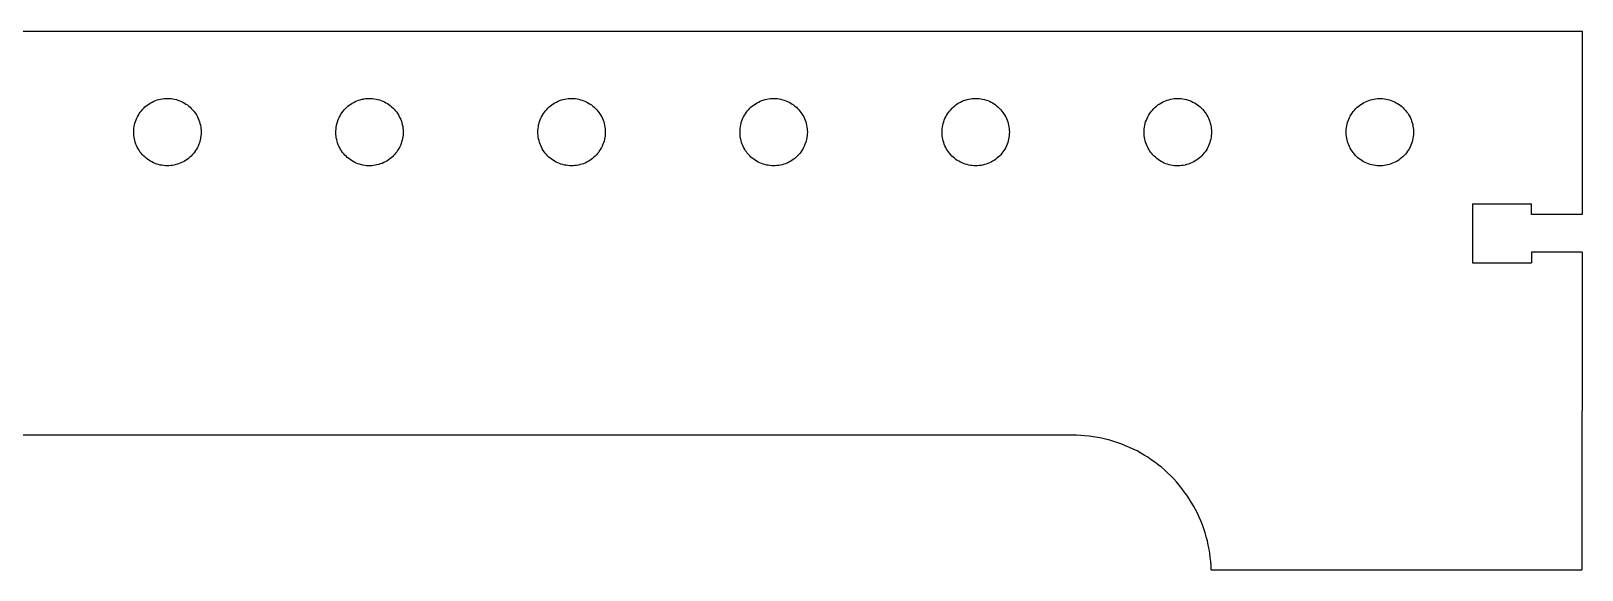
# Model space of a CAD drawing. Extents: x -24.7 to 24.7, y -45.9 to 45.9.
# Drawn here: x -12.48 to -0.97, y -45.93 to -41.93 of the extents above; entities that cross this region are included whole.
import ezdxf

# ---------------------------------------------------------------- set-up
doc = ezdxf.new("R2010")
doc.units = 0
doc.header["$MEASUREMENT"] = 0
doc.layers.get('0').update_dxf_attribs({"linetype": 'CONTINUOUS'})

msp = doc.modelspace()

# ---------------------------------------------------------------- linework, layer by layer
at = {"color": 1}
for p, q in [((-18.718, -41.927), (-0.968, -41.928)), ((-1.781, -43.21), (-1.343, -43.21)), ((-0.968, -43.288), (-1.343, -43.288)), ((-0.968, -43.569), (-1.343, -43.569)), ((-1.781, -43.647), (-1.343, -43.647)), ((-4.72, -44.928), (-19.719, -44.927)), ((-3.72, -45.928), (-0.969, -45.928))]:
    msp.add_line(p, q, dxfattribs=at)
at = {"color": 3}
for p, q in [((-0.968, -41.928), (-0.968, -43.288)), ((-1.781, -43.21), (-1.781, -43.647)), ((-1.343, -43.288), (-1.343, -43.21)), ((-1.343, -43.569), (-1.343, -43.647)), ((-0.968, -43.569), (-0.969, -45.928))]:
    msp.add_line(p, q, dxfattribs=at)
for p, q in [((-11.625, -42.482), (-11.614, -42.474)), ((-11.614, -42.474), (-11.603, -42.467)), ((-11.603, -42.467), (-11.592, -42.46)), ((-11.592, -42.46), (-11.581, -42.454)), ((-11.581, -42.454), (-11.569, -42.448)), ((-11.569, -42.448), (-11.557, -42.444)), ((-11.557, -42.444), (-11.544, -42.439)), ((-11.544, -42.439), (-11.532, -42.436)), ((-11.532, -42.436), (-11.519, -42.433)), ((-11.519, -42.433), (-11.506, -42.43)), ((-11.506, -42.43), (-11.493, -42.429)), ((-11.493, -42.429), (-11.48, -42.428)), ((-11.48, -42.428), (-11.467, -42.427)), ((-11.467, -42.427), (-11.454, -42.428)), ((-11.454, -42.428), (-11.441, -42.429)), ((-11.441, -42.429), (-11.428, -42.431)), ((-11.428, -42.431), (-11.415, -42.433)), ((-11.415, -42.433), (-11.402, -42.436)), ((-11.402, -42.436), (-11.39, -42.44)), ((-11.39, -42.44), (-11.377, -42.445)), ((-11.377, -42.445), (-11.365, -42.45)), ((-11.365, -42.45), (-11.354, -42.455)), ((-11.354, -42.455), (-11.342, -42.462)), ((-11.342, -42.462), (-11.331, -42.469)), ((-11.331, -42.469), (-11.32, -42.476)), ((-11.32, -42.476), (-11.31, -42.484)), ((-10.129, -42.486), (-10.119, -42.478)), ((-10.119, -42.478), (-10.108, -42.47)), ((-10.108, -42.47), (-10.097, -42.463)), ((-10.097, -42.463), (-10.085, -42.457)), ((-10.085, -42.457), (-10.074, -42.451)), ((-10.074, -42.451), (-10.062, -42.446)), ((-10.062, -42.446), (-10.049, -42.441)), ((-10.049, -42.441), (-10.037, -42.437)), ((-10.037, -42.437), (-10.024, -42.434)), ((-10.024, -42.434), (-10.013, -42.432)), ((-10.013, -42.432), (-10.011, -42.431)), ((-10.011, -42.431), (-9.998, -42.429)), ((-9.998, -42.429), (-9.987, -42.428)), ((-9.987, -42.428), (-9.985, -42.428)), ((-9.985, -42.428), (-9.972, -42.428)), ((-9.972, -42.428), (-9.959, -42.428)), ((-9.959, -42.428), (-9.946, -42.429)), ((-9.946, -42.429), (-9.933, -42.43)), ((-9.933, -42.43), (-9.92, -42.432)), ((-9.92, -42.432), (-9.908, -42.435)), ((-9.908, -42.435), (-9.895, -42.439)), ((-9.895, -42.439), (-9.883, -42.443)), ((-9.883, -42.443), (-9.87, -42.448)), ((-9.87, -42.448), (-9.858, -42.453)), ((-9.858, -42.453), (-9.847, -42.459)), ((-9.847, -42.459), (-9.836, -42.466)), ((-9.836, -42.466), (-9.825, -42.473)), ((-9.825, -42.473), (-9.814, -42.481)), ((-9.814, -42.481), (-9.804, -42.489)), ((-8.625, -42.483), (-8.614, -42.475)), ((-8.614, -42.475), (-8.604, -42.467)), ((-8.604, -42.467), (-8.592, -42.46)), ((-8.592, -42.46), (-8.581, -42.454)), ((-8.581, -42.454), (-8.569, -42.449)), ((-8.569, -42.449), (-8.557, -42.444)), ((-8.557, -42.444), (-8.544, -42.439)), ((-8.544, -42.439), (-8.532, -42.436)), ((-8.532, -42.436), (-8.519, -42.433)), ((-8.519, -42.433), (-8.506, -42.431)), ((-8.506, -42.431), (-8.493, -42.429)), ((-8.493, -42.429), (-8.48, -42.428)), ((-8.48, -42.428), (-8.467, -42.428)), ((-8.467, -42.428), (-8.454, -42.428)), ((-8.454, -42.428), (-8.441, -42.429)), ((-8.441, -42.429), (-8.428, -42.431)), ((-8.428, -42.431), (-8.415, -42.433)), ((-8.415, -42.433), (-8.402, -42.437)), ((-8.402, -42.437), (-8.39, -42.44)), ((-8.39, -42.44), (-8.378, -42.445)), ((-8.378, -42.445), (-8.366, -42.45)), ((-8.366, -42.45), (-8.354, -42.456)), ((-8.354, -42.456), (-8.342, -42.462)), ((-8.342, -42.462), (-8.331, -42.469)), ((-8.331, -42.469), (-8.32, -42.476)), ((-8.32, -42.476), (-8.31, -42.484)), ((-7.125, -42.483), (-7.114, -42.475)), ((-7.114, -42.475), (-7.104, -42.467)), ((-7.104, -42.467), (-7.092, -42.461)), ((-7.092, -42.461), (-7.081, -42.454)), ((-7.081, -42.454), (-7.069, -42.449)), ((-7.069, -42.449), (-7.057, -42.444)), ((-7.057, -42.444), (-7.045, -42.44)), ((-7.045, -42.44), (-7.032, -42.436)), ((-7.032, -42.436), (-7.019, -42.433)), ((-7.019, -42.433), (-7.006, -42.431)), ((-7.006, -42.431), (-6.993, -42.429)), ((-6.993, -42.429), (-6.98, -42.428)), ((-6.98, -42.428), (-6.967, -42.428)), ((-6.967, -42.428), (-6.954, -42.428)), ((-6.954, -42.428), (-6.941, -42.429)), ((-6.941, -42.429), (-6.928, -42.431)), ((-6.928, -42.431), (-6.915, -42.433)), ((-6.915, -42.433), (-6.903, -42.437)), ((-6.903, -42.437), (-6.89, -42.44)), ((-6.89, -42.44), (-6.878, -42.445)), ((-6.878, -42.445), (-6.866, -42.45)), ((-6.866, -42.45), (-6.854, -42.456)), ((-6.854, -42.456), (-6.842, -42.462)), ((-6.842, -42.462), (-6.831, -42.469)), ((-6.831, -42.469), (-6.821, -42.476)), ((-6.821, -42.476), (-6.81, -42.484)), ((-5.626, -42.484), (-5.615, -42.476)), ((-5.615, -42.476), (-5.605, -42.468)), ((-5.605, -42.468), (-5.593, -42.461)), ((-5.593, -42.461), (-5.582, -42.455)), ((-5.582, -42.455), (-5.57, -42.449)), ((-5.57, -42.449), (-5.558, -42.444)), ((-5.558, -42.444), (-5.546, -42.44)), ((-5.546, -42.44), (-5.533, -42.436)), ((-5.533, -42.436), (-5.52, -42.433)), ((-5.52, -42.433), (-5.508, -42.431)), ((-5.508, -42.431), (-5.495, -42.429)), ((-5.495, -42.429), (-5.482, -42.428)), ((-5.482, -42.428), (-5.468, -42.428)), ((-5.468, -42.428), (-5.455, -42.428)), ((-5.455, -42.428), (-5.442, -42.429)), ((-5.442, -42.429), (-5.429, -42.431)), ((-5.429, -42.431), (-5.417, -42.433)), ((-5.417, -42.433), (-5.404, -42.436)), ((-5.404, -42.436), (-5.391, -42.44)), ((-5.391, -42.44), (-5.379, -42.444)), ((-5.379, -42.444), (-5.367, -42.449)), ((-5.367, -42.449), (-5.355, -42.455)), ((-5.355, -42.455), (-5.343, -42.461)), ((-5.343, -42.461), (-5.332, -42.468)), ((-5.332, -42.468), (-5.322, -42.476)), ((-5.322, -42.476), (-5.311, -42.484)), ((-4.127, -42.484), (-4.116, -42.476)), ((-4.116, -42.476), (-4.106, -42.469)), ((-4.106, -42.469), (-4.094, -42.462)), ((-4.094, -42.462), (-4.083, -42.456)), ((-4.083, -42.456), (-4.071, -42.45)), ((-4.071, -42.45), (-4.059, -42.445)), ((-4.059, -42.445), (-4.047, -42.441)), ((-4.047, -42.441), (-4.034, -42.437)), ((-4.034, -42.437), (-4.021, -42.434)), ((-4.021, -42.434), (-4.009, -42.431)), ((-4.009, -42.431), (-3.996, -42.429)), ((-3.996, -42.429), (-3.983, -42.428)), ((-3.983, -42.428), (-3.97, -42.428)), ((-3.97, -42.428), (-3.956, -42.428)), ((-3.956, -42.428), (-3.943, -42.429)), ((-3.943, -42.429), (-3.93, -42.431)), ((-3.93, -42.431), (-3.918, -42.433)), ((-3.918, -42.433), (-3.905, -42.436)), ((-3.905, -42.436), (-3.892, -42.44)), ((-3.892, -42.44), (-3.88, -42.444)), ((-3.88, -42.444), (-3.868, -42.449)), ((-3.868, -42.449), (-3.856, -42.455)), ((-3.856, -42.455), (-3.844, -42.461)), ((-3.844, -42.461), (-3.833, -42.468)), ((-3.833, -42.468), (-3.822, -42.475)), ((-3.822, -42.475), (-3.812, -42.483)), ((-2.63, -42.487), (-2.62, -42.479)), ((-2.62, -42.479), (-2.609, -42.472)), ((-2.609, -42.472), (-2.598, -42.464)), ((-2.598, -42.464), (-2.587, -42.458)), ((-2.587, -42.458), (-2.575, -42.452)), ((-2.575, -42.452), (-2.563, -42.447)), ((-2.563, -42.447), (-2.551, -42.442)), ((-2.551, -42.442), (-2.539, -42.438)), ((-2.539, -42.438), (-2.526, -42.435)), ((-2.526, -42.435), (-2.513, -42.432)), ((-2.513, -42.432), (-2.5, -42.43)), ((-2.5, -42.43), (-2.487, -42.429)), ((-2.487, -42.429), (-2.474, -42.428)), ((-2.474, -42.428), (-2.461, -42.428)), ((-2.461, -42.428), (-2.448, -42.429)), ((-2.448, -42.429), (-2.435, -42.43)), ((-2.435, -42.43), (-2.422, -42.432)), ((-2.422, -42.432), (-2.409, -42.435)), ((-2.409, -42.435), (-2.397, -42.439)), ((-2.397, -42.439), (-2.384, -42.443)), ((-2.384, -42.443), (-2.372, -42.447)), ((-2.372, -42.447), (-2.36, -42.453)), ((-2.36, -42.453), (-2.348, -42.459)), ((-2.348, -42.459), (-2.337, -42.465)), ((-2.337, -42.465), (-2.326, -42.472)), ((-2.326, -42.472), (-2.316, -42.48)), ((-2.316, -42.48), (-2.305, -42.488)), ((-11.706, -42.599), (-11.701, -42.586)), ((-11.701, -42.586), (-11.696, -42.574)), ((-11.696, -42.574), (-11.691, -42.563)), ((-11.691, -42.563), (-11.684, -42.551)), ((-11.684, -42.551), (-11.677, -42.54)), ((-11.677, -42.54), (-11.67, -42.529)), ((-11.67, -42.529), (-11.662, -42.519)), ((-11.662, -42.519), (-11.653, -42.509)), ((-11.653, -42.509), (-11.644, -42.5)), ((-11.644, -42.5), (-11.635, -42.491)), ((-11.635, -42.491), (-11.625, -42.482)), ((-11.31, -42.484), (-11.3, -42.493)), ((-11.3, -42.493), (-11.291, -42.502)), ((-11.291, -42.502), (-11.282, -42.511)), ((-11.282, -42.511), (-11.273, -42.521)), ((-11.273, -42.521), (-11.265, -42.532)), ((-11.265, -42.532), (-11.258, -42.543)), ((-11.258, -42.543), (-11.251, -42.554)), ((-11.251, -42.554), (-11.245, -42.565)), ((-11.245, -42.565), (-11.239, -42.577)), ((-11.239, -42.577), (-11.235, -42.589)), ((-11.235, -42.589), (-11.23, -42.602)), ((-10.207, -42.604), (-10.203, -42.592)), ((-10.203, -42.592), (-10.198, -42.579)), ((-10.198, -42.579), (-10.193, -42.568)), ((-10.193, -42.568), (-10.187, -42.556)), ((-10.187, -42.556), (-10.18, -42.545)), ((-10.18, -42.545), (-10.173, -42.534)), ((-10.173, -42.534), (-10.165, -42.523)), ((-10.165, -42.523), (-10.157, -42.513)), ((-10.157, -42.513), (-10.148, -42.504)), ((-10.148, -42.504), (-10.139, -42.494)), ((-10.139, -42.494), (-10.129, -42.486)), ((-9.804, -42.489), (-9.794, -42.498)), ((-9.794, -42.498), (-9.785, -42.507)), ((-9.785, -42.507), (-9.777, -42.517)), ((-9.777, -42.517), (-9.769, -42.527)), ((-9.769, -42.527), (-9.761, -42.538)), ((-9.761, -42.538), (-9.754, -42.549)), ((-9.754, -42.549), (-9.748, -42.561)), ((-9.748, -42.561), (-9.742, -42.572)), ((-9.742, -42.572), (-9.737, -42.584)), ((-9.737, -42.584), (-9.732, -42.597)), ((-9.732, -42.597), (-9.728, -42.609)), ((-8.706, -42.599), (-8.701, -42.587)), ((-8.701, -42.587), (-8.696, -42.575)), ((-8.696, -42.575), (-8.691, -42.563)), ((-8.691, -42.563), (-8.684, -42.551)), ((-8.684, -42.551), (-8.677, -42.54)), ((-8.677, -42.54), (-8.67, -42.53)), ((-8.67, -42.53), (-8.662, -42.519)), ((-8.662, -42.519), (-8.653, -42.509)), ((-8.653, -42.509), (-8.644, -42.5)), ((-8.644, -42.5), (-8.635, -42.491)), ((-8.635, -42.491), (-8.625, -42.483)), ((-8.31, -42.484), (-8.3, -42.493)), ((-8.3, -42.493), (-8.291, -42.502)), ((-8.291, -42.502), (-8.282, -42.511)), ((-8.282, -42.511), (-8.273, -42.521)), ((-8.273, -42.521), (-8.265, -42.532)), ((-8.265, -42.532), (-8.258, -42.543)), ((-8.258, -42.543), (-8.251, -42.554)), ((-8.251, -42.554), (-8.245, -42.565)), ((-8.245, -42.565), (-8.24, -42.577)), ((-8.24, -42.577), (-8.235, -42.589)), ((-8.235, -42.589), (-8.23, -42.602)), ((-7.206, -42.599), (-7.201, -42.587)), ((-7.201, -42.587), (-7.196, -42.575)), ((-7.196, -42.575), (-7.191, -42.563)), ((-7.191, -42.563), (-7.184, -42.552)), ((-7.184, -42.552), (-7.177, -42.541)), ((-7.177, -42.541), (-7.17, -42.53)), ((-7.17, -42.53), (-7.162, -42.519)), ((-7.162, -42.519), (-7.153, -42.51)), ((-7.153, -42.51), (-7.144, -42.5)), ((-7.144, -42.5), (-7.135, -42.491)), ((-7.135, -42.491), (-7.125, -42.483)), ((-6.81, -42.484), (-6.8, -42.493)), ((-6.8, -42.493), (-6.791, -42.502)), ((-6.791, -42.502), (-6.782, -42.511)), ((-6.782, -42.511), (-6.773, -42.521)), ((-6.773, -42.521), (-6.766, -42.532)), ((-6.766, -42.532), (-6.758, -42.543)), ((-6.758, -42.543), (-6.751, -42.554)), ((-6.751, -42.554), (-6.745, -42.565)), ((-6.745, -42.565), (-6.74, -42.577)), ((-6.74, -42.577), (-6.735, -42.589)), ((-6.735, -42.589), (-6.73, -42.602)), ((-5.706, -42.601), (-5.702, -42.588)), ((-5.702, -42.588), (-5.697, -42.576)), ((-5.697, -42.576), (-5.691, -42.564)), ((-5.691, -42.564), (-5.685, -42.553)), ((-5.685, -42.553), (-5.678, -42.542)), ((-5.678, -42.542), (-5.671, -42.531)), ((-5.671, -42.531), (-5.663, -42.521)), ((-5.663, -42.521), (-5.654, -42.511)), ((-5.654, -42.511), (-5.645, -42.501)), ((-5.645, -42.501), (-5.636, -42.492)), ((-5.636, -42.492), (-5.626, -42.484)), ((-5.311, -42.484), (-5.301, -42.492)), ((-5.301, -42.492), (-5.292, -42.501)), ((-5.292, -42.501), (-5.283, -42.511)), ((-5.283, -42.511), (-5.274, -42.521)), ((-5.274, -42.521), (-5.266, -42.531)), ((-5.266, -42.531), (-5.259, -42.542)), ((-5.259, -42.542), (-5.252, -42.553)), ((-5.252, -42.553), (-5.246, -42.564)), ((-5.246, -42.564), (-5.24, -42.576)), ((-5.24, -42.576), (-5.235, -42.588)), ((-5.235, -42.588), (-5.231, -42.601)), ((-4.207, -42.602), (-4.202, -42.589)), ((-4.202, -42.589), (-4.197, -42.577)), ((-4.197, -42.577), (-4.192, -42.565)), ((-4.192, -42.565), (-4.186, -42.554)), ((-4.186, -42.554), (-4.179, -42.543)), ((-4.179, -42.543), (-4.171, -42.532)), ((-4.171, -42.532), (-4.163, -42.521)), ((-4.163, -42.521), (-4.155, -42.511)), ((-4.155, -42.511), (-4.146, -42.502)), ((-4.146, -42.502), (-4.137, -42.493)), ((-4.137, -42.493), (-4.127, -42.484)), ((-3.812, -42.483), (-3.802, -42.491)), ((-3.802, -42.491), (-3.792, -42.5)), ((-3.792, -42.5), (-3.783, -42.51)), ((-3.783, -42.51), (-3.775, -42.52)), ((-3.775, -42.52), (-3.767, -42.53)), ((-3.767, -42.53), (-3.759, -42.541)), ((-3.759, -42.541), (-3.753, -42.552)), ((-3.753, -42.552), (-3.746, -42.564)), ((-3.746, -42.564), (-3.741, -42.575)), ((-3.741, -42.575), (-3.735, -42.587)), ((-3.735, -42.587), (-3.731, -42.6)), ((-2.708, -42.606), (-2.704, -42.594)), ((-2.704, -42.594), (-2.699, -42.582)), ((-2.699, -42.582), (-2.694, -42.57)), ((-2.694, -42.57), (-2.688, -42.558)), ((-2.688, -42.558), (-2.681, -42.547)), ((-2.681, -42.547), (-2.674, -42.536)), ((-2.674, -42.536), (-2.666, -42.525)), ((-2.666, -42.525), (-2.658, -42.515)), ((-2.658, -42.515), (-2.649, -42.505)), ((-2.649, -42.505), (-2.64, -42.496)), ((-2.64, -42.496), (-2.63, -42.487)), ((-2.305, -42.488), (-2.296, -42.497)), ((-2.296, -42.497), (-2.287, -42.507)), ((-2.287, -42.507), (-2.278, -42.516)), ((-2.278, -42.516), (-2.27, -42.527)), ((-2.27, -42.527), (-2.262, -42.537)), ((-2.262, -42.537), (-2.255, -42.548)), ((-2.255, -42.548), (-2.248, -42.559)), ((-2.248, -42.559), (-2.242, -42.571)), ((-2.242, -42.571), (-2.237, -42.583)), ((-2.237, -42.583), (-2.233, -42.595)), ((-2.233, -42.595), (-2.229, -42.608)), ((-11.718, -42.663), (-11.717, -42.65)), ((-11.718, -42.676), (-11.718, -42.663)), ((-11.718, -42.689), (-11.718, -42.676)), ((-11.717, -42.702), (-11.718, -42.689)), ((-11.717, -42.65), (-11.715, -42.637)), ((-11.716, -42.715), (-11.717, -42.702)), ((-11.715, -42.637), (-11.713, -42.624)), ((-11.713, -42.624), (-11.71, -42.611)), ((-11.71, -42.611), (-11.706, -42.599)), ((-11.23, -42.602), (-11.227, -42.614)), ((-11.227, -42.614), (-11.224, -42.627)), ((-11.224, -42.627), (-11.221, -42.64)), ((-11.22, -42.705), (-11.222, -42.718)), ((-11.221, -42.64), (-11.22, -42.653)), ((-11.22, -42.653), (-11.219, -42.666)), ((-11.219, -42.692), (-11.22, -42.705)), ((-11.219, -42.666), (-11.218, -42.679)), ((-11.218, -42.679), (-11.219, -42.692)), ((-10.218, -42.668), (-10.217, -42.655)), ((-10.218, -42.681), (-10.218, -42.668)), ((-10.218, -42.695), (-10.218, -42.681)), ((-10.217, -42.708), (-10.218, -42.695)), ((-10.217, -42.655), (-10.216, -42.642)), ((-10.215, -42.72), (-10.217, -42.708)), ((-10.216, -42.642), (-10.214, -42.629)), ((-10.214, -42.629), (-10.211, -42.617)), ((-10.211, -42.617), (-10.207, -42.604)), ((-9.728, -42.609), (-9.725, -42.622)), ((-9.725, -42.622), (-9.722, -42.635)), ((-9.722, -42.635), (-9.72, -42.648)), ((-9.719, -42.7), (-9.721, -42.713)), ((-9.72, -42.648), (-9.719, -42.661)), ((-9.719, -42.661), (-9.719, -42.674)), ((-9.719, -42.674), (-9.719, -42.687)), ((-9.719, -42.687), (-9.719, -42.7)), ((-8.718, -42.663), (-8.717, -42.65)), ((-8.718, -42.676), (-8.718, -42.663)), ((-8.718, -42.689), (-8.718, -42.676)), ((-8.717, -42.702), (-8.718, -42.689)), ((-8.717, -42.65), (-8.715, -42.637)), ((-8.716, -42.715), (-8.717, -42.702)), ((-8.715, -42.637), (-8.713, -42.624)), ((-8.713, -42.624), (-8.71, -42.612)), ((-8.71, -42.612), (-8.706, -42.599)), ((-8.23, -42.602), (-8.227, -42.614)), ((-8.227, -42.614), (-8.224, -42.627)), ((-8.224, -42.627), (-8.221, -42.64)), ((-8.22, -42.705), (-8.222, -42.718)), ((-8.221, -42.64), (-8.22, -42.653)), ((-8.22, -42.653), (-8.219, -42.666)), ((-8.219, -42.692), (-8.22, -42.705)), ((-8.219, -42.666), (-8.218, -42.679)), ((-8.218, -42.679), (-8.219, -42.692)), ((-7.218, -42.663), (-7.217, -42.65)), ((-7.218, -42.677), (-7.218, -42.663)), ((-7.218, -42.69), (-7.218, -42.677)), ((-7.217, -42.703), (-7.218, -42.69)), ((-7.217, -42.65), (-7.215, -42.637)), ((-7.216, -42.716), (-7.217, -42.703)), ((-7.215, -42.637), (-7.213, -42.625)), ((-7.213, -42.625), (-7.21, -42.612)), ((-7.21, -42.612), (-7.206, -42.599)), ((-6.73, -42.602), (-6.727, -42.614)), ((-6.727, -42.614), (-6.724, -42.627)), ((-6.724, -42.627), (-6.721, -42.64)), ((-6.72, -42.705), (-6.722, -42.718)), ((-6.721, -42.64), (-6.72, -42.653)), ((-6.72, -42.653), (-6.719, -42.666)), ((-6.719, -42.692), (-6.72, -42.705)), ((-6.719, -42.666), (-6.718, -42.679)), ((-6.718, -42.679), (-6.719, -42.692)), ((-5.718, -42.665), (-5.717, -42.652)), ((-5.718, -42.678), (-5.718, -42.665)), ((-5.718, -42.691), (-5.718, -42.678)), ((-5.717, -42.704), (-5.718, -42.691)), ((-5.717, -42.652), (-5.715, -42.639)), ((-5.715, -42.717), (-5.717, -42.704)), ((-5.715, -42.639), (-5.713, -42.626)), ((-5.713, -42.626), (-5.71, -42.613)), ((-5.71, -42.613), (-5.706, -42.601)), ((-5.231, -42.601), (-5.227, -42.613)), ((-5.227, -42.613), (-5.224, -42.626)), ((-5.224, -42.626), (-5.222, -42.639)), ((-5.222, -42.639), (-5.22, -42.652)), ((-5.22, -42.704), (-5.222, -42.717)), ((-5.22, -42.652), (-5.219, -42.665)), ((-5.219, -42.691), (-5.22, -42.704)), ((-5.219, -42.665), (-5.218, -42.678)), ((-5.218, -42.678), (-5.219, -42.691)), ((-4.218, -42.666), (-4.217, -42.653)), ((-4.218, -42.679), (-4.218, -42.666)), ((-4.218, -42.692), (-4.218, -42.679)), ((-4.217, -42.705), (-4.218, -42.692)), ((-4.217, -42.653), (-4.216, -42.64)), ((-4.215, -42.718), (-4.217, -42.705)), ((-4.216, -42.64), (-4.213, -42.627)), ((-4.213, -42.627), (-4.21, -42.614)), ((-4.21, -42.614), (-4.207, -42.602)), ((-3.731, -42.6), (-3.727, -42.612)), ((-3.727, -42.612), (-3.724, -42.625)), ((-3.724, -42.625), (-3.722, -42.638)), ((-3.722, -42.638), (-3.72, -42.651)), ((-3.72, -42.703), (-3.721, -42.716)), ((-3.72, -42.651), (-3.719, -42.664)), ((-3.719, -42.69), (-3.72, -42.703)), ((-3.719, -42.664), (-3.718, -42.677)), ((-3.718, -42.677), (-3.719, -42.69)), ((-2.718, -42.658), (-2.716, -42.645)), ((-2.718, -42.671), (-2.718, -42.658)), ((-2.718, -42.684), (-2.718, -42.671)), ((-2.718, -42.697), (-2.718, -42.684)), ((-2.716, -42.71), (-2.718, -42.697)), ((-2.716, -42.645), (-2.714, -42.632)), ((-2.714, -42.723), (-2.716, -42.71)), ((-2.714, -42.632), (-2.711, -42.619)), ((-2.711, -42.619), (-2.708, -42.606)), ((-2.229, -42.608), (-2.225, -42.62)), ((-2.225, -42.62), (-2.223, -42.633)), ((-2.223, -42.633), (-2.221, -42.646)), ((-2.221, -42.711), (-2.223, -42.724)), ((-2.221, -42.646), (-2.219, -42.659)), ((-2.219, -42.698), (-2.221, -42.711)), ((-2.219, -42.659), (-2.219, -42.672)), ((-2.219, -42.672), (-2.219, -42.685)), ((-2.219, -42.685), (-2.219, -42.698)), ((-11.713, -42.728), (-11.716, -42.715)), ((-11.71, -42.741), (-11.713, -42.728)), ((-11.707, -42.753), (-11.71, -42.741)), ((-11.702, -42.766), (-11.707, -42.753)), ((-11.697, -42.778), (-11.702, -42.766)), ((-11.692, -42.79), (-11.697, -42.778)), ((-11.686, -42.801), (-11.692, -42.79)), ((-11.679, -42.812), (-11.686, -42.801)), ((-11.672, -42.823), (-11.679, -42.812)), ((-11.664, -42.834), (-11.672, -42.823)), ((-11.267, -42.826), (-11.275, -42.836)), ((-11.26, -42.815), (-11.267, -42.826)), ((-11.253, -42.804), (-11.26, -42.815)), ((-11.246, -42.792), (-11.253, -42.804)), ((-11.241, -42.781), (-11.246, -42.792)), ((-11.236, -42.768), (-11.241, -42.781)), ((-11.231, -42.756), (-11.236, -42.768)), ((-11.227, -42.744), (-11.231, -42.756)), ((-11.224, -42.731), (-11.227, -42.744)), ((-11.222, -42.718), (-11.224, -42.731)), ((-10.212, -42.733), (-10.215, -42.72)), ((-10.209, -42.746), (-10.212, -42.733)), ((-10.205, -42.758), (-10.209, -42.746)), ((-10.2, -42.771), (-10.205, -42.758)), ((-10.195, -42.783), (-10.2, -42.771)), ((-10.189, -42.794), (-10.195, -42.783)), ((-10.183, -42.806), (-10.189, -42.794)), ((-10.176, -42.817), (-10.183, -42.806)), ((-10.168, -42.828), (-10.176, -42.817)), ((-9.764, -42.821), (-9.772, -42.832)), ((-9.757, -42.81), (-9.764, -42.821)), ((-9.75, -42.799), (-9.757, -42.81)), ((-9.744, -42.788), (-9.75, -42.799)), ((-9.739, -42.776), (-9.744, -42.788)), ((-9.734, -42.763), (-9.739, -42.776)), ((-9.73, -42.751), (-9.734, -42.763)), ((-9.726, -42.738), (-9.73, -42.751)), ((-9.723, -42.726), (-9.726, -42.738)), ((-9.721, -42.713), (-9.723, -42.726)), ((-8.713, -42.728), (-8.716, -42.715)), ((-8.71, -42.741), (-8.713, -42.728)), ((-8.707, -42.754), (-8.71, -42.741)), ((-8.702, -42.766), (-8.707, -42.754)), ((-8.697, -42.778), (-8.702, -42.766)), ((-8.692, -42.79), (-8.697, -42.778)), ((-8.686, -42.801), (-8.692, -42.79)), ((-8.679, -42.813), (-8.686, -42.801)), ((-8.672, -42.823), (-8.679, -42.813)), ((-8.664, -42.834), (-8.672, -42.823)), ((-8.267, -42.826), (-8.275, -42.836)), ((-8.26, -42.815), (-8.267, -42.826)), ((-8.253, -42.804), (-8.26, -42.815)), ((-8.246, -42.792), (-8.253, -42.804)), ((-8.241, -42.781), (-8.246, -42.792)), ((-8.236, -42.768), (-8.241, -42.781)), ((-8.231, -42.756), (-8.236, -42.768)), ((-8.227, -42.744), (-8.231, -42.756)), ((-8.224, -42.731), (-8.227, -42.744)), ((-8.222, -42.718), (-8.224, -42.731)), ((-7.213, -42.729), (-7.216, -42.716)), ((-7.21, -42.741), (-7.213, -42.729)), ((-7.207, -42.754), (-7.21, -42.741)), ((-7.202, -42.766), (-7.207, -42.754)), ((-7.197, -42.778), (-7.202, -42.766)), ((-7.192, -42.79), (-7.197, -42.778)), ((-7.186, -42.802), (-7.192, -42.79)), ((-7.179, -42.813), (-7.186, -42.802)), ((-7.171, -42.824), (-7.179, -42.813)), ((-7.164, -42.834), (-7.171, -42.824)), ((-6.767, -42.826), (-6.775, -42.836)), ((-6.759, -42.815), (-6.767, -42.826)), ((-6.753, -42.804), (-6.759, -42.815)), ((-6.746, -42.792), (-6.753, -42.804)), ((-6.741, -42.781), (-6.746, -42.792)), ((-6.736, -42.768), (-6.741, -42.781)), ((-6.731, -42.756), (-6.736, -42.768)), ((-6.727, -42.744), (-6.731, -42.756)), ((-6.724, -42.731), (-6.727, -42.744)), ((-6.722, -42.718), (-6.724, -42.731)), ((-5.713, -42.73), (-5.715, -42.717)), ((-5.71, -42.743), (-5.713, -42.73)), ((-5.706, -42.755), (-5.71, -42.743)), ((-5.702, -42.767), (-5.706, -42.755)), ((-5.697, -42.78), (-5.702, -42.767)), ((-5.691, -42.791), (-5.697, -42.78)), ((-5.685, -42.803), (-5.691, -42.791)), ((-5.678, -42.814), (-5.685, -42.803)), ((-5.671, -42.825), (-5.678, -42.814)), ((-5.663, -42.835), (-5.671, -42.825)), ((-5.266, -42.825), (-5.274, -42.835)), ((-5.259, -42.814), (-5.266, -42.825)), ((-5.252, -42.803), (-5.259, -42.814)), ((-5.246, -42.791), (-5.252, -42.803)), ((-5.24, -42.78), (-5.246, -42.791)), ((-5.235, -42.767), (-5.24, -42.78)), ((-5.231, -42.755), (-5.235, -42.767)), ((-5.227, -42.743), (-5.231, -42.755)), ((-5.224, -42.73), (-5.227, -42.743)), ((-5.222, -42.717), (-5.224, -42.73)), ((-4.213, -42.731), (-4.215, -42.718)), ((-4.21, -42.744), (-4.213, -42.731)), ((-4.206, -42.756), (-4.21, -42.744)), ((-4.202, -42.769), (-4.206, -42.756)), ((-4.196, -42.781), (-4.202, -42.769)), ((-4.191, -42.792), (-4.196, -42.781)), ((-4.184, -42.804), (-4.191, -42.792)), ((-4.178, -42.815), (-4.184, -42.804)), ((-4.17, -42.826), (-4.178, -42.815)), ((-4.162, -42.836), (-4.17, -42.826)), ((-3.766, -42.824), (-3.774, -42.834)), ((-3.758, -42.813), (-3.766, -42.824)), ((-3.751, -42.802), (-3.758, -42.813)), ((-3.745, -42.79), (-3.751, -42.802)), ((-3.74, -42.779), (-3.745, -42.79)), ((-3.735, -42.767), (-3.74, -42.779)), ((-3.73, -42.754), (-3.735, -42.767)), ((-3.727, -42.742), (-3.73, -42.754)), ((-3.724, -42.729), (-3.727, -42.742)), ((-3.721, -42.716), (-3.724, -42.729)), ((-2.712, -42.736), (-2.714, -42.723)), ((-2.708, -42.748), (-2.712, -42.736)), ((-2.704, -42.761), (-2.708, -42.748)), ((-2.7, -42.773), (-2.704, -42.761)), ((-2.694, -42.785), (-2.7, -42.773)), ((-2.689, -42.797), (-2.694, -42.785)), ((-2.682, -42.808), (-2.689, -42.797)), ((-2.675, -42.819), (-2.682, -42.808)), ((-2.667, -42.83), (-2.675, -42.819)), ((-2.263, -42.82), (-2.271, -42.831)), ((-2.256, -42.809), (-2.263, -42.82)), ((-2.249, -42.798), (-2.256, -42.809)), ((-2.243, -42.786), (-2.249, -42.798)), ((-2.238, -42.774), (-2.243, -42.786)), ((-2.233, -42.762), (-2.238, -42.774)), ((-2.229, -42.75), (-2.233, -42.762)), ((-2.226, -42.737), (-2.229, -42.75)), ((-2.223, -42.724), (-2.226, -42.737)), ((-11.655, -42.844), (-11.664, -42.834)), ((-11.646, -42.853), (-11.655, -42.844)), ((-11.637, -42.862), (-11.646, -42.853)), ((-11.627, -42.871), (-11.637, -42.862)), ((-11.617, -42.879), (-11.627, -42.871)), ((-11.606, -42.886), (-11.617, -42.879)), ((-11.595, -42.893), (-11.606, -42.886)), ((-11.583, -42.899), (-11.595, -42.893)), ((-11.572, -42.905), (-11.583, -42.899)), ((-11.559, -42.91), (-11.572, -42.905)), ((-11.547, -42.915), (-11.559, -42.91)), ((-11.535, -42.919), (-11.547, -42.915)), ((-11.522, -42.922), (-11.535, -42.919)), ((-11.509, -42.924), (-11.522, -42.922)), ((-11.496, -42.926), (-11.509, -42.924)), ((-11.483, -42.927), (-11.496, -42.926)), ((-11.47, -42.927), (-11.483, -42.927)), ((-11.457, -42.927), (-11.47, -42.927)), ((-11.444, -42.926), (-11.457, -42.927)), ((-11.431, -42.925), (-11.444, -42.926)), ((-11.418, -42.922), (-11.431, -42.925)), ((-11.405, -42.919), (-11.418, -42.922)), ((-11.393, -42.916), (-11.405, -42.919)), ((-11.38, -42.911), (-11.393, -42.916)), ((-11.368, -42.906), (-11.38, -42.911)), ((-11.356, -42.901), (-11.368, -42.906)), ((-11.345, -42.895), (-11.356, -42.901)), ((-11.334, -42.888), (-11.345, -42.895)), ((-11.323, -42.881), (-11.334, -42.888)), ((-11.312, -42.873), (-11.323, -42.881)), ((-11.302, -42.864), (-11.312, -42.873)), ((-11.293, -42.855), (-11.302, -42.864)), ((-11.284, -42.846), (-11.293, -42.855)), ((-11.275, -42.836), (-11.284, -42.846)), ((-10.16, -42.838), (-10.168, -42.828)), ((-10.152, -42.848), (-10.16, -42.838)), ((-10.142, -42.857), (-10.152, -42.848)), ((-10.133, -42.866), (-10.142, -42.857)), ((-10.123, -42.874), (-10.133, -42.866)), ((-10.112, -42.882), (-10.123, -42.874)), ((-10.101, -42.889), (-10.112, -42.882)), ((-10.09, -42.896), (-10.101, -42.889)), ((-10.078, -42.902), (-10.09, -42.896)), ((-10.067, -42.907), (-10.078, -42.902)), ((-10.054, -42.912), (-10.067, -42.907)), ((-10.042, -42.916), (-10.054, -42.912)), ((-10.029, -42.92), (-10.042, -42.916)), ((-10.017, -42.923), (-10.029, -42.92)), ((-10.004, -42.925), (-10.017, -42.923)), ((-9.991, -42.927), (-10.004, -42.925)), ((-9.978, -42.927), (-9.991, -42.927)), ((-9.965, -42.928), (-9.978, -42.927)), ((-9.952, -42.927), (-9.965, -42.928)), ((-9.938, -42.926), (-9.952, -42.927)), ((-9.926, -42.924), (-9.938, -42.926)), ((-9.913, -42.921), (-9.926, -42.924)), ((-9.9, -42.918), (-9.913, -42.921)), ((-9.888, -42.914), (-9.9, -42.918)), ((-9.875, -42.91), (-9.888, -42.914)), ((-9.863, -42.904), (-9.875, -42.91)), ((-9.852, -42.898), (-9.863, -42.904)), ((-9.84, -42.892), (-9.852, -42.898)), ((-9.829, -42.885), (-9.84, -42.892)), ((-9.818, -42.877), (-9.829, -42.885)), ((-9.808, -42.869), (-9.818, -42.877)), ((-9.798, -42.861), (-9.808, -42.869)), ((-9.789, -42.852), (-9.798, -42.861)), ((-9.78, -42.842), (-9.789, -42.852)), ((-9.772, -42.832), (-9.78, -42.842)), ((-8.655, -42.844), (-8.664, -42.834)), ((-8.646, -42.853), (-8.655, -42.844)), ((-8.637, -42.863), (-8.646, -42.853)), ((-8.627, -42.871), (-8.637, -42.863)), ((-8.617, -42.879), (-8.627, -42.871)), ((-8.606, -42.887), (-8.617, -42.879)), ((-8.595, -42.893), (-8.606, -42.887)), ((-8.583, -42.9), (-8.595, -42.893)), ((-8.571, -42.905), (-8.583, -42.9)), ((-8.559, -42.911), (-8.571, -42.905)), ((-8.547, -42.915), (-8.559, -42.911)), ((-8.534, -42.919), (-8.547, -42.915)), ((-8.522, -42.922), (-8.534, -42.919)), ((-8.509, -42.924), (-8.522, -42.922)), ((-8.496, -42.926), (-8.509, -42.924)), ((-8.483, -42.927), (-8.496, -42.926)), ((-8.47, -42.928), (-8.483, -42.927)), ((-8.457, -42.927), (-8.47, -42.928)), ((-8.444, -42.926), (-8.457, -42.927)), ((-8.431, -42.925), (-8.444, -42.926)), ((-8.418, -42.922), (-8.431, -42.925)), ((-8.405, -42.919), (-8.418, -42.922)), ((-8.393, -42.916), (-8.405, -42.919)), ((-8.38, -42.912), (-8.393, -42.916)), ((-8.368, -42.907), (-8.38, -42.912)), ((-8.356, -42.901), (-8.368, -42.907)), ((-8.345, -42.895), (-8.356, -42.901)), ((-8.333, -42.888), (-8.345, -42.895)), ((-8.323, -42.881), (-8.333, -42.888)), ((-8.312, -42.873), (-8.323, -42.881)), ((-8.302, -42.864), (-8.312, -42.873)), ((-8.293, -42.855), (-8.302, -42.864)), ((-8.284, -42.846), (-8.293, -42.855)), ((-8.275, -42.836), (-8.284, -42.846)), ((-7.155, -42.844), (-7.164, -42.834)), ((-7.146, -42.854), (-7.155, -42.844)), ((-7.137, -42.863), (-7.146, -42.854)), ((-7.127, -42.871), (-7.137, -42.863)), ((-7.116, -42.879), (-7.127, -42.871)), ((-7.106, -42.887), (-7.116, -42.879)), ((-7.095, -42.894), (-7.106, -42.887)), ((-7.083, -42.9), (-7.095, -42.894)), ((-7.071, -42.906), (-7.083, -42.9)), ((-7.059, -42.911), (-7.071, -42.906)), ((-7.047, -42.915), (-7.059, -42.911)), ((-7.034, -42.919), (-7.047, -42.915)), ((-7.022, -42.922), (-7.034, -42.919)), ((-7.009, -42.924), (-7.022, -42.922)), ((-6.996, -42.926), (-7.009, -42.924)), ((-6.983, -42.927), (-6.996, -42.926)), ((-6.97, -42.928), (-6.983, -42.927)), ((-6.957, -42.927), (-6.97, -42.928)), ((-6.944, -42.926), (-6.957, -42.927)), ((-6.931, -42.925), (-6.944, -42.926)), ((-6.918, -42.923), (-6.931, -42.925)), ((-6.905, -42.92), (-6.918, -42.923)), ((-6.892, -42.916), (-6.905, -42.92)), ((-6.88, -42.912), (-6.892, -42.916)), ((-6.868, -42.907), (-6.88, -42.912)), ((-6.856, -42.901), (-6.868, -42.907)), ((-6.845, -42.895), (-6.856, -42.901)), ((-6.833, -42.888), (-6.845, -42.895)), ((-6.823, -42.881), (-6.833, -42.888)), ((-6.812, -42.873), (-6.823, -42.881)), ((-6.802, -42.864), (-6.812, -42.873)), ((-6.793, -42.855), (-6.802, -42.864)), ((-6.784, -42.846), (-6.793, -42.855)), ((-6.775, -42.836), (-6.784, -42.846)), ((-5.654, -42.845), (-5.663, -42.835)), ((-5.645, -42.855), (-5.654, -42.845)), ((-5.636, -42.864), (-5.645, -42.855)), ((-5.626, -42.872), (-5.636, -42.864)), ((-5.615, -42.88), (-5.626, -42.872)), ((-5.605, -42.888), (-5.615, -42.88)), ((-5.593, -42.894), (-5.605, -42.888)), ((-5.582, -42.901), (-5.593, -42.894)), ((-5.57, -42.906), (-5.582, -42.901)), ((-5.558, -42.911), (-5.57, -42.906)), ((-5.546, -42.916), (-5.558, -42.911)), ((-5.533, -42.919), (-5.546, -42.916)), ((-5.52, -42.922), (-5.533, -42.919)), ((-5.508, -42.925), (-5.52, -42.922)), ((-5.495, -42.926), (-5.508, -42.925)), ((-5.482, -42.927), (-5.495, -42.926)), ((-5.468, -42.928), (-5.482, -42.927)), ((-5.455, -42.927), (-5.468, -42.928)), ((-5.442, -42.926), (-5.455, -42.927)), ((-5.429, -42.925), (-5.442, -42.926)), ((-5.417, -42.922), (-5.429, -42.925)), ((-5.404, -42.919), (-5.417, -42.922)), ((-5.391, -42.916), (-5.404, -42.919)), ((-5.379, -42.911), (-5.391, -42.916)), ((-5.367, -42.906), (-5.379, -42.911)), ((-5.355, -42.901), (-5.367, -42.906)), ((-5.343, -42.894), (-5.355, -42.901)), ((-5.332, -42.888), (-5.343, -42.894)), ((-5.322, -42.88), (-5.332, -42.888)), ((-5.311, -42.872), (-5.322, -42.88)), ((-5.301, -42.864), (-5.311, -42.872)), ((-5.292, -42.855), (-5.301, -42.864)), ((-5.283, -42.845), (-5.292, -42.855)), ((-5.274, -42.835), (-5.283, -42.845)), ((-4.154, -42.846), (-4.162, -42.836)), ((-4.145, -42.855), (-4.154, -42.846)), ((-4.135, -42.864), (-4.145, -42.855)), ((-4.125, -42.873), (-4.135, -42.864)), ((-4.115, -42.881), (-4.125, -42.873)), ((-4.104, -42.888), (-4.115, -42.881)), ((-4.093, -42.895), (-4.104, -42.888)), ((-4.081, -42.901), (-4.093, -42.895)), ((-4.069, -42.907), (-4.081, -42.901)), ((-4.057, -42.912), (-4.069, -42.907)), ((-4.045, -42.916), (-4.057, -42.912)), ((-4.032, -42.92), (-4.045, -42.916)), ((-4.019, -42.923), (-4.032, -42.92)), ((-4.007, -42.925), (-4.019, -42.923)), ((-3.994, -42.927), (-4.007, -42.925)), ((-3.981, -42.928), (-3.994, -42.927)), ((-3.967, -42.928), (-3.981, -42.928)), ((-3.954, -42.928), (-3.967, -42.928)), ((-3.941, -42.926), (-3.954, -42.928)), ((-3.928, -42.925), (-3.941, -42.926)), ((-3.915, -42.922), (-3.928, -42.925)), ((-3.903, -42.919), (-3.915, -42.922)), ((-3.89, -42.915), (-3.903, -42.919)), ((-3.878, -42.911), (-3.89, -42.915)), ((-3.866, -42.906), (-3.878, -42.911)), ((-3.854, -42.9), (-3.866, -42.906)), ((-3.843, -42.894), (-3.854, -42.9)), ((-3.831, -42.887), (-3.843, -42.894)), ((-3.821, -42.88), (-3.831, -42.887)), ((-3.81, -42.872), (-3.821, -42.88)), ((-3.8, -42.863), (-3.81, -42.872)), ((-3.791, -42.854), (-3.8, -42.863)), ((-3.782, -42.844), (-3.791, -42.854)), ((-3.774, -42.834), (-3.782, -42.844)), ((-2.659, -42.84), (-2.667, -42.83)), ((-2.65, -42.85), (-2.659, -42.84)), ((-2.641, -42.859), (-2.65, -42.85)), ((-2.631, -42.868), (-2.641, -42.859)), ((-2.621, -42.876), (-2.631, -42.868)), ((-2.611, -42.884), (-2.621, -42.876)), ((-2.6, -42.891), (-2.611, -42.884)), ((-2.589, -42.897), (-2.6, -42.891)), ((-2.577, -42.903), (-2.589, -42.897)), ((-2.565, -42.909), (-2.577, -42.903)), ((-2.553, -42.913), (-2.565, -42.909)), ((-2.54, -42.918), (-2.553, -42.913)), ((-2.528, -42.921), (-2.54, -42.918)), ((-2.515, -42.924), (-2.528, -42.921)), ((-2.502, -42.926), (-2.515, -42.924)), ((-2.489, -42.927), (-2.502, -42.926)), ((-2.476, -42.928), (-2.489, -42.927)), ((-2.463, -42.928), (-2.476, -42.928)), ((-2.45, -42.927), (-2.463, -42.928)), ((-2.437, -42.926), (-2.45, -42.927)), ((-2.424, -42.924), (-2.437, -42.926)), ((-2.411, -42.921), (-2.424, -42.924)), ((-2.398, -42.918), (-2.411, -42.921)), ((-2.386, -42.914), (-2.398, -42.918)), ((-2.374, -42.909), (-2.386, -42.914)), ((-2.362, -42.904), (-2.374, -42.909)), ((-2.35, -42.898), (-2.362, -42.904)), ((-2.339, -42.892), (-2.35, -42.898)), ((-2.328, -42.885), (-2.339, -42.892)), ((-2.317, -42.877), (-2.328, -42.885)), ((-2.307, -42.869), (-2.317, -42.877)), ((-2.297, -42.86), (-2.307, -42.869)), ((-2.288, -42.851), (-2.297, -42.86)), ((-2.279, -42.841), (-2.288, -42.851)), ((-2.271, -42.831), (-2.279, -42.841)), ((-4.689, -44.929), (-4.72, -44.928)), ((-4.658, -44.932), (-4.689, -44.929)), ((-4.627, -44.935), (-4.658, -44.932)), ((-4.596, -44.939), (-4.627, -44.935)), ((-4.565, -44.944), (-4.596, -44.939)), ((-4.535, -44.95), (-4.565, -44.944)), ((-4.504, -44.957), (-4.535, -44.95)), ((-4.474, -44.965), (-4.504, -44.957)), ((-4.444, -44.974), (-4.474, -44.965)), ((-4.414, -44.984), (-4.444, -44.974)), ((-4.385, -44.994), (-4.414, -44.984)), ((-4.356, -45.006), (-4.385, -44.994)), ((-4.327, -45.018), (-4.356, -45.006)), ((-4.299, -45.031), (-4.327, -45.018)), ((-4.271, -45.045), (-4.299, -45.031)), ((-4.244, -45.06), (-4.271, -45.045)), ((-4.217, -45.076), (-4.244, -45.06)), ((-4.191, -45.092), (-4.217, -45.076)), ((-4.165, -45.11), (-4.191, -45.092)), ((-4.139, -45.128), (-4.165, -45.11)), ((-4.114, -45.147), (-4.139, -45.128)), ((-4.09, -45.166), (-4.114, -45.147)), ((-4.067, -45.186), (-4.09, -45.166)), ((-4.044, -45.207), (-4.067, -45.186)), ((-4.021, -45.229), (-4.044, -45.207)), ((-3.999, -45.252), (-4.021, -45.229)), ((-3.978, -45.275), (-3.999, -45.252)), ((-3.958, -45.298), (-3.978, -45.275)), ((-3.939, -45.323), (-3.958, -45.298)), ((-3.92, -45.347), (-3.939, -45.323)), ((-3.902, -45.373), (-3.92, -45.347)), ((-3.884, -45.399), (-3.902, -45.373)), ((-3.868, -45.425), (-3.884, -45.399)), ((-3.852, -45.452), (-3.868, -45.425)), ((-3.837, -45.479), (-3.852, -45.452)), ((-3.823, -45.507), (-3.837, -45.479)), ((-3.81, -45.536), (-3.823, -45.507)), ((-3.798, -45.564), (-3.81, -45.536)), ((-3.786, -45.593), (-3.798, -45.564)), ((-3.776, -45.623), (-3.786, -45.593)), ((-3.766, -45.652), (-3.776, -45.623)), ((-3.757, -45.682), (-3.766, -45.652)), ((-3.749, -45.712), (-3.757, -45.682)), ((-3.742, -45.743), (-3.749, -45.712)), ((-3.736, -45.773), (-3.742, -45.743)), ((-3.731, -45.804), (-3.736, -45.773)), ((-3.727, -45.835), (-3.731, -45.804)), ((-3.724, -45.866), (-3.727, -45.835)), ((-3.721, -45.897), (-3.724, -45.866)), ((-3.72, -45.927), (-3.721, -45.897)), ((-3.72, -45.928), (-3.72, -45.927))]:
    msp.add_line(p, q)

doc.saveas('drawing.dxf')
